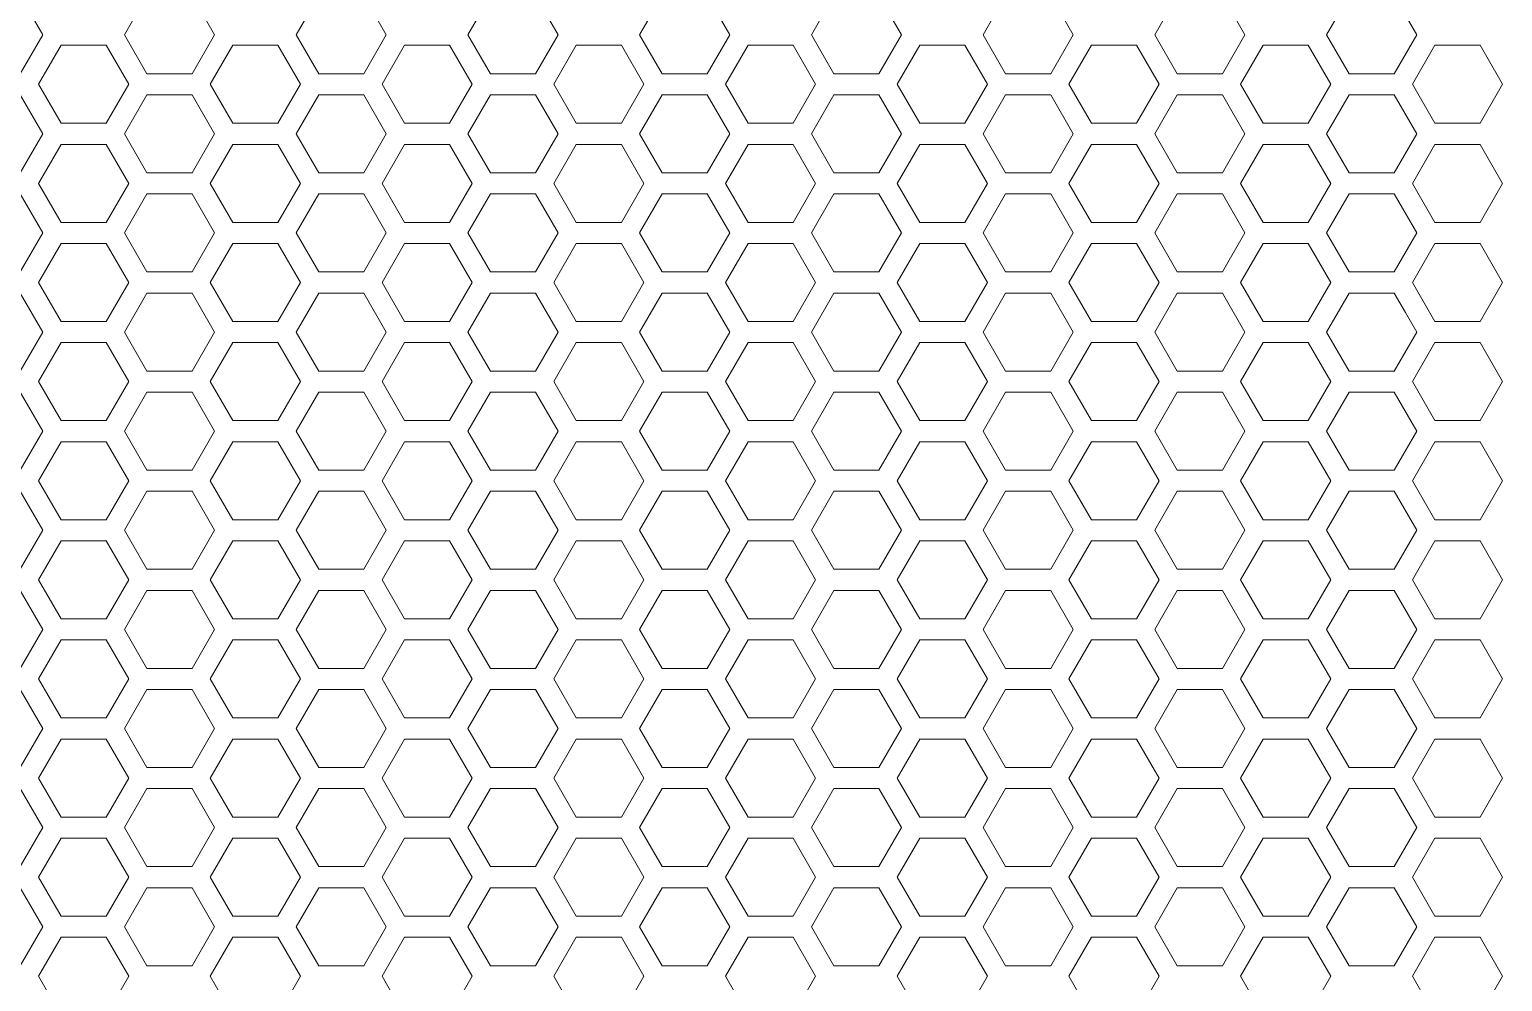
# Model space of a CAD drawing. Header units: millimetres. Extents: x 0 to 140, y -17 to 195.
# Drawn here: x 69.1 to 77.99, y 88.76 to 94.51 of the extents above; entities that cross this region are included whole.
import ezdxf

# ---------------------------------------------------------------- set-up
doc = ezdxf.new("R2010")
doc.units = ezdxf.units.MM
doc.layers.add('4203-42785_1_0', color=7, linetype='Continuous')

# ---------------------------------------------------------------- blocks, each defined once
blk = doc.blocks.new('a')
at = {"layer": '4203-42785_1_0', "color": 0, "linetype": 'ByBlock', "lineweight": 9}
for p, q in [((1509.6862, 418.1318), (1509.5794, 418.3167)), ((1510.1793, 418.3167), (1510.0725, 418.1318)), ((1510.4994, 418.1318), (1510.3927, 418.3167)), ((1510.9926, 418.3167), (1510.8858, 418.1318)), ((1511.3127, 418.1318), (1511.206, 418.3167)), ((1511.8058, 418.3167), (1511.6991, 418.1318)), ((1512.1259, 418.1318), (1512.0192, 418.3167)), ((1512.6191, 418.3167), (1512.5124, 418.1318)), ((1512.9393, 418.1318), (1512.8325, 418.3167)), ((1513.4323, 418.3167), (1513.3256, 418.1318)), ((1513.7524, 418.1318), (1513.6457, 418.3167)), ((1514.2456, 418.3167), (1514.1389, 418.1318)), ((1514.5657, 418.1318), (1514.459, 418.3167)), ((1515.0588, 418.3167), (1514.9521, 418.1318)), ((1515.379, 418.1318), (1515.2723, 418.3167)), ((1515.8721, 418.3167), (1515.7654, 418.1318)), ((1516.1923, 418.1318), (1516.0855, 418.3167)), ((1509.5794, 417.947), (1509.6862, 418.1318)), ((1510.0725, 418.1318), (1510.1793, 417.947)), ((1510.3927, 417.947), (1510.4994, 418.1318)), ((1510.8858, 418.1318), (1510.9926, 417.947)), ((1511.206, 417.947), (1511.3127, 418.1318)), ((1511.6991, 418.1318), (1511.8058, 417.947)), ((1512.0192, 417.947), (1512.1259, 418.1318)), ((1512.5124, 418.1318), (1512.6191, 417.947)), ((1512.8325, 417.947), (1512.9393, 418.1318)), ((1513.3256, 418.1318), (1513.4323, 417.947)), ((1513.6457, 417.947), (1513.7524, 418.1318)), ((1514.1389, 418.1318), (1514.2456, 417.947)), ((1514.459, 417.947), (1514.5657, 418.1318)), ((1514.9521, 418.1318), (1515.0588, 417.947)), ((1515.2723, 417.947), (1515.379, 418.1318)), ((1515.7654, 418.1318), (1515.8721, 417.947)), ((1516.0855, 417.947), (1516.1923, 418.1318)), ((1509.7726, 418.0819), (1509.6659, 417.8971)), ((1509.9861, 418.0819), (1509.7726, 418.0819)), ((1510.0928, 417.8971), (1509.9861, 418.0819)), ((1510.5859, 418.0819), (1510.4792, 417.8971)), ((1510.7994, 418.0819), (1510.5859, 418.0819)), ((1510.9061, 417.8971), (1510.7994, 418.0819)), ((1511.3992, 418.0819), (1511.2925, 417.8971)), ((1511.6126, 418.0819), (1511.3992, 418.0819)), ((1511.7193, 417.8971), (1511.6126, 418.0819)), ((1512.2124, 418.0819), (1512.1057, 417.8971)), ((1512.4259, 418.0819), (1512.2124, 418.0819)), ((1512.5326, 417.8971), (1512.4259, 418.0819)), ((1513.0257, 418.0819), (1512.919, 417.8971)), ((1513.2391, 418.0819), (1513.0257, 418.0819)), ((1513.3458, 417.8971), (1513.2391, 418.0819)), ((1513.8389, 418.0819), (1513.7322, 417.8971)), ((1514.0523, 418.0819), (1513.8389, 418.0819)), ((1514.1591, 417.8971), (1514.0523, 418.0819)), ((1514.6522, 418.0819), (1514.5455, 417.8971)), ((1514.8656, 418.0819), (1514.6522, 418.0819)), ((1514.9724, 417.8971), (1514.8656, 418.0819)), ((1515.4655, 418.0819), (1515.3587, 417.8971)), ((1515.6789, 418.0819), (1515.4655, 418.0819)), ((1515.7856, 417.8971), (1515.6789, 418.0819)), ((1516.2788, 418.0819), (1516.1721, 417.8971)), ((1516.4922, 418.0819), (1516.2788, 418.0819)), ((1516.5989, 417.8971), (1516.4922, 418.0819)), ((1510.1793, 417.947), (1510.3927, 417.947)), ((1510.9926, 417.947), (1511.206, 417.947)), ((1511.8058, 417.947), (1512.0192, 417.947)), ((1512.6191, 417.947), (1512.8325, 417.947)), ((1513.4323, 417.947), (1513.6457, 417.947)), ((1514.2456, 417.947), (1514.459, 417.947)), ((1515.0588, 417.947), (1515.2723, 417.947)), ((1515.8721, 417.947), (1516.0855, 417.947)), ((1509.6659, 417.8971), (1509.7726, 417.7122)), ((1509.9861, 417.7122), (1510.0928, 417.8971)), ((1510.4792, 417.8971), (1510.5859, 417.7122)), ((1510.7994, 417.7122), (1510.9061, 417.8971)), ((1511.2925, 417.8971), (1511.3992, 417.7122)), ((1511.6126, 417.7122), (1511.7193, 417.8971)), ((1512.1057, 417.8971), (1512.2124, 417.7122)), ((1512.4259, 417.7122), (1512.5326, 417.8971)), ((1512.919, 417.8971), (1513.0257, 417.7122)), ((1513.2391, 417.7122), (1513.3458, 417.8971)), ((1513.7322, 417.8971), (1513.8389, 417.7122)), ((1514.0523, 417.7122), (1514.1591, 417.8971)), ((1514.5455, 417.8971), (1514.6522, 417.7122)), ((1514.8656, 417.7122), (1514.9724, 417.8971)), ((1515.3587, 417.8971), (1515.4655, 417.7122)), ((1515.6789, 417.7122), (1515.7856, 417.8971)), ((1516.1721, 417.8971), (1516.2788, 417.7122)), ((1516.4922, 417.7122), (1516.5989, 417.8971)), ((1509.6862, 417.6623), (1509.5794, 417.8472)), ((1510.1793, 417.8472), (1510.0725, 417.6623)), ((1510.3927, 417.8472), (1510.1793, 417.8472)), ((1510.4994, 417.6623), (1510.3927, 417.8472)), ((1510.9926, 417.8472), (1510.8858, 417.6623)), ((1511.206, 417.8472), (1510.9926, 417.8472)), ((1511.3127, 417.6623), (1511.206, 417.8472)), ((1511.8058, 417.8472), (1511.6991, 417.6623)), ((1512.0192, 417.8472), (1511.8058, 417.8472)), ((1512.1259, 417.6623), (1512.0192, 417.8472)), ((1512.6191, 417.8472), (1512.5124, 417.6623)), ((1512.8325, 417.8472), (1512.6191, 417.8472)), ((1512.9393, 417.6623), (1512.8325, 417.8472)), ((1513.4323, 417.8472), (1513.3256, 417.6623)), ((1513.6457, 417.8472), (1513.4323, 417.8472)), ((1513.7524, 417.6623), (1513.6457, 417.8472)), ((1514.2456, 417.8472), (1514.1389, 417.6623)), ((1514.459, 417.8472), (1514.2456, 417.8472)), ((1514.5657, 417.6623), (1514.459, 417.8472)), ((1515.0588, 417.8472), (1514.9521, 417.6623)), ((1515.2723, 417.8472), (1515.0588, 417.8472)), ((1515.379, 417.6623), (1515.2723, 417.8472)), ((1515.8721, 417.8472), (1515.7654, 417.6623)), ((1516.0855, 417.8472), (1515.8721, 417.8472)), ((1516.1923, 417.6623), (1516.0855, 417.8472)), ((1509.7726, 417.7122), (1509.9861, 417.7122)), ((1510.5859, 417.7122), (1510.7994, 417.7122)), ((1511.3992, 417.7122), (1511.6126, 417.7122)), ((1512.2124, 417.7122), (1512.4259, 417.7122)), ((1513.0257, 417.7122), (1513.2391, 417.7122)), ((1513.8389, 417.7122), (1514.0523, 417.7122)), ((1514.6522, 417.7122), (1514.8656, 417.7122)), ((1515.4655, 417.7122), (1515.6789, 417.7122)), ((1516.2788, 417.7122), (1516.4922, 417.7122)), ((1509.5794, 417.4774), (1509.6862, 417.6623)), ((1509.7726, 417.6124), (1509.6659, 417.4275)), ((1509.9861, 417.6124), (1509.7726, 417.6124)), ((1510.0928, 417.4275), (1509.9861, 417.6124)), ((1510.0725, 417.6623), (1510.1793, 417.4774)), ((1510.3927, 417.4774), (1510.4994, 417.6623)), ((1510.5859, 417.6124), (1510.4792, 417.4275)), ((1510.7994, 417.6124), (1510.5859, 417.6124)), ((1510.9061, 417.4275), (1510.7994, 417.6124)), ((1510.8858, 417.6623), (1510.9926, 417.4774)), ((1511.206, 417.4774), (1511.3127, 417.6623)), ((1511.3992, 417.6124), (1511.2925, 417.4275)), ((1511.6126, 417.6124), (1511.3992, 417.6124)), ((1511.7193, 417.4275), (1511.6126, 417.6124)), ((1511.6991, 417.6623), (1511.8058, 417.4774)), ((1512.0192, 417.4774), (1512.1259, 417.6623)), ((1512.2124, 417.6124), (1512.1057, 417.4275)), ((1512.4259, 417.6124), (1512.2124, 417.6124)), ((1512.5326, 417.4275), (1512.4259, 417.6124)), ((1512.5124, 417.6623), (1512.6191, 417.4774)), ((1512.8325, 417.4774), (1512.9393, 417.6623)), ((1513.0257, 417.6124), (1512.919, 417.4275)), ((1513.2391, 417.6124), (1513.0257, 417.6124)), ((1513.3458, 417.4275), (1513.2391, 417.6124)), ((1513.3256, 417.6623), (1513.4323, 417.4774)), ((1513.6457, 417.4774), (1513.7524, 417.6623)), ((1513.8389, 417.6124), (1513.7322, 417.4275)), ((1514.0523, 417.6124), (1513.8389, 417.6124)), ((1514.1591, 417.4275), (1514.0523, 417.6124)), ((1514.1389, 417.6623), (1514.2456, 417.4774)), ((1514.459, 417.4774), (1514.5657, 417.6623)), ((1514.6522, 417.6124), (1514.5455, 417.4275)), ((1514.8656, 417.6124), (1514.6522, 417.6124)), ((1514.9724, 417.4275), (1514.8656, 417.6124)), ((1514.9521, 417.6623), (1515.0588, 417.4774)), ((1515.2723, 417.4774), (1515.379, 417.6623)), ((1515.4655, 417.6124), (1515.3587, 417.4275)), ((1515.6789, 417.6124), (1515.4655, 417.6124)), ((1515.7856, 417.4275), (1515.6789, 417.6124)), ((1515.7654, 417.6623), (1515.8721, 417.4774)), ((1516.0855, 417.4774), (1516.1923, 417.6623)), ((1516.2788, 417.6124), (1516.1721, 417.4275)), ((1516.4922, 417.6124), (1516.2788, 417.6124)), ((1516.5989, 417.4275), (1516.4922, 417.6124)), ((1510.1793, 417.4774), (1510.3927, 417.4774)), ((1510.9926, 417.4774), (1511.206, 417.4774)), ((1511.8058, 417.4774), (1512.0192, 417.4774)), ((1512.6191, 417.4774), (1512.8325, 417.4774)), ((1513.4323, 417.4774), (1513.6457, 417.4774)), ((1514.2456, 417.4774), (1514.459, 417.4774)), ((1515.0588, 417.4774), (1515.2723, 417.4774)), ((1515.8721, 417.4774), (1516.0855, 417.4774)), ((1509.6659, 417.4275), (1509.7726, 417.2427)), ((1509.9861, 417.2427), (1510.0928, 417.4275)), ((1510.4792, 417.4275), (1510.5859, 417.2427)), ((1510.7994, 417.2427), (1510.9061, 417.4275)), ((1511.2925, 417.4275), (1511.3992, 417.2427)), ((1511.6126, 417.2427), (1511.7193, 417.4275)), ((1512.1057, 417.4275), (1512.2124, 417.2427)), ((1512.4259, 417.2427), (1512.5326, 417.4275)), ((1512.919, 417.4275), (1513.0257, 417.2427)), ((1513.2391, 417.2427), (1513.3458, 417.4275)), ((1513.7322, 417.4275), (1513.8389, 417.2427)), ((1514.0523, 417.2427), (1514.1591, 417.4275)), ((1514.5455, 417.4275), (1514.6522, 417.2427)), ((1514.8656, 417.2427), (1514.9724, 417.4275)), ((1515.3587, 417.4275), (1515.4655, 417.2427)), ((1515.6789, 417.2427), (1515.7856, 417.4275)), ((1516.1721, 417.4275), (1516.2788, 417.2427)), ((1516.4922, 417.2427), (1516.5989, 417.4275)), ((1509.6862, 417.1928), (1509.5794, 417.3776)), ((1510.1793, 417.3776), (1510.0725, 417.1928)), ((1510.3927, 417.3776), (1510.1793, 417.3776)), ((1510.4994, 417.1928), (1510.3927, 417.3776)), ((1510.9926, 417.3776), (1510.8858, 417.1928)), ((1511.206, 417.3776), (1510.9926, 417.3776)), ((1511.3127, 417.1928), (1511.206, 417.3776)), ((1511.8058, 417.3776), (1511.6991, 417.1928)), ((1512.0192, 417.3776), (1511.8058, 417.3776)), ((1512.1259, 417.1928), (1512.0192, 417.3776)), ((1512.6191, 417.3776), (1512.5124, 417.1928)), ((1512.8325, 417.3776), (1512.6191, 417.3776)), ((1512.9393, 417.1928), (1512.8325, 417.3776)), ((1513.4323, 417.3776), (1513.3256, 417.1928)), ((1513.6457, 417.3776), (1513.4323, 417.3776)), ((1513.7524, 417.1928), (1513.6457, 417.3776)), ((1514.2456, 417.3776), (1514.1389, 417.1928)), ((1514.459, 417.3776), (1514.2456, 417.3776)), ((1514.5657, 417.1928), (1514.459, 417.3776)), ((1515.0588, 417.3776), (1514.9521, 417.1928)), ((1515.2723, 417.3776), (1515.0588, 417.3776)), ((1515.379, 417.1928), (1515.2723, 417.3776)), ((1515.8721, 417.3776), (1515.7654, 417.1928)), ((1516.0855, 417.3776), (1515.8721, 417.3776)), ((1516.1923, 417.1928), (1516.0855, 417.3776)), ((1509.5794, 417.0079), (1509.6862, 417.1928)), ((1509.7726, 417.2427), (1509.9861, 417.2427)), ((1510.0725, 417.1928), (1510.1793, 417.0079)), ((1510.3927, 417.0079), (1510.4994, 417.1928)), ((1510.5859, 417.2427), (1510.7994, 417.2427)), ((1510.8858, 417.1928), (1510.9926, 417.0079)), ((1511.206, 417.0079), (1511.3127, 417.1928)), ((1511.3992, 417.2427), (1511.6126, 417.2427)), ((1511.6991, 417.1928), (1511.8058, 417.0079)), ((1512.0192, 417.0079), (1512.1259, 417.1928)), ((1512.2124, 417.2427), (1512.4259, 417.2427)), ((1512.5124, 417.1928), (1512.6191, 417.0079)), ((1512.8325, 417.0079), (1512.9393, 417.1928)), ((1513.0257, 417.2427), (1513.2391, 417.2427)), ((1513.3256, 417.1928), (1513.4323, 417.0079)), ((1513.6457, 417.0079), (1513.7524, 417.1928)), ((1513.8389, 417.2427), (1514.0523, 417.2427)), ((1514.1389, 417.1928), (1514.2456, 417.0079)), ((1514.459, 417.0079), (1514.5657, 417.1928)), ((1514.6522, 417.2427), (1514.8656, 417.2427)), ((1514.9521, 417.1928), (1515.0588, 417.0079)), ((1515.2723, 417.0079), (1515.379, 417.1928)), ((1515.4655, 417.2427), (1515.6789, 417.2427)), ((1515.7654, 417.1928), (1515.8721, 417.0079)), ((1516.0855, 417.0079), (1516.1923, 417.1928)), ((1516.2788, 417.2427), (1516.4922, 417.2427)), ((1509.7726, 417.1428), (1509.6659, 416.958)), ((1509.9861, 417.1428), (1509.7726, 417.1428)), ((1510.0928, 416.958), (1509.9861, 417.1428)), ((1510.5859, 417.1428), (1510.4792, 416.958)), ((1510.7994, 417.1428), (1510.5859, 417.1428)), ((1510.9061, 416.958), (1510.7994, 417.1428)), ((1511.3992, 417.1428), (1511.2925, 416.958)), ((1511.6126, 417.1428), (1511.3992, 417.1428)), ((1511.7193, 416.958), (1511.6126, 417.1428)), ((1512.2124, 417.1428), (1512.1057, 416.958)), ((1512.4259, 417.1428), (1512.2124, 417.1428)), ((1512.5326, 416.958), (1512.4259, 417.1428)), ((1513.0257, 417.1428), (1512.919, 416.958)), ((1513.2391, 417.1428), (1513.0257, 417.1428)), ((1513.3458, 416.958), (1513.2391, 417.1428)), ((1513.8389, 417.1428), (1513.7322, 416.958)), ((1514.0523, 417.1428), (1513.8389, 417.1428)), ((1514.1591, 416.958), (1514.0523, 417.1428)), ((1514.6522, 417.1428), (1514.5455, 416.958)), ((1514.8656, 417.1428), (1514.6522, 417.1428)), ((1514.9724, 416.958), (1514.8656, 417.1428)), ((1515.4655, 417.1428), (1515.3587, 416.958)), ((1515.6789, 417.1428), (1515.4655, 417.1428)), ((1515.7856, 416.958), (1515.6789, 417.1428)), ((1516.2788, 417.1428), (1516.1721, 416.958)), ((1516.4922, 417.1428), (1516.2788, 417.1428)), ((1516.5989, 416.958), (1516.4922, 417.1428)), ((1510.1793, 417.0079), (1510.3927, 417.0079)), ((1510.9926, 417.0079), (1511.206, 417.0079)), ((1511.8058, 417.0079), (1512.0192, 417.0079)), ((1512.6191, 417.0079), (1512.8325, 417.0079)), ((1513.4323, 417.0079), (1513.6457, 417.0079)), ((1514.2456, 417.0079), (1514.459, 417.0079)), ((1515.0588, 417.0079), (1515.2723, 417.0079)), ((1515.8721, 417.0079), (1516.0855, 417.0079)), ((1509.6862, 416.7232), (1509.5794, 416.9081)), ((1509.6659, 416.958), (1509.7726, 416.7731)), ((1509.9861, 416.7731), (1510.0928, 416.958)), ((1510.1793, 416.9081), (1510.0725, 416.7232)), ((1510.3927, 416.9081), (1510.1793, 416.9081)), ((1510.4994, 416.7232), (1510.3927, 416.9081)), ((1510.4792, 416.958), (1510.5859, 416.7731)), ((1510.7994, 416.7731), (1510.9061, 416.958)), ((1510.9926, 416.9081), (1510.8858, 416.7232)), ((1511.206, 416.9081), (1510.9926, 416.9081)), ((1511.3127, 416.7232), (1511.206, 416.9081)), ((1511.2925, 416.958), (1511.3992, 416.7731)), ((1511.6126, 416.7731), (1511.7193, 416.958)), ((1511.8058, 416.9081), (1511.6991, 416.7232)), ((1512.0192, 416.9081), (1511.8058, 416.9081)), ((1512.1259, 416.7232), (1512.0192, 416.9081)), ((1512.1057, 416.958), (1512.2124, 416.7731)), ((1512.4259, 416.7731), (1512.5326, 416.958)), ((1512.6191, 416.9081), (1512.5124, 416.7232)), ((1512.8325, 416.9081), (1512.6191, 416.9081)), ((1512.9393, 416.7232), (1512.8325, 416.9081)), ((1512.919, 416.958), (1513.0257, 416.7731)), ((1513.2391, 416.7731), (1513.3458, 416.958)), ((1513.4323, 416.9081), (1513.3256, 416.7232)), ((1513.6457, 416.9081), (1513.4323, 416.9081)), ((1513.7524, 416.7232), (1513.6457, 416.9081)), ((1513.7322, 416.958), (1513.8389, 416.7731)), ((1514.0523, 416.7731), (1514.1591, 416.958)), ((1514.2456, 416.9081), (1514.1389, 416.7232)), ((1514.459, 416.9081), (1514.2456, 416.9081)), ((1514.5657, 416.7232), (1514.459, 416.9081)), ((1514.5455, 416.958), (1514.6522, 416.7731)), ((1514.8656, 416.7731), (1514.9724, 416.958)), ((1515.0588, 416.9081), (1514.9521, 416.7232)), ((1515.2723, 416.9081), (1515.0588, 416.9081)), ((1515.379, 416.7232), (1515.2723, 416.9081)), ((1515.3587, 416.958), (1515.4655, 416.7731)), ((1515.6789, 416.7731), (1515.7856, 416.958)), ((1515.8721, 416.9081), (1515.7654, 416.7232)), ((1516.0855, 416.9081), (1515.8721, 416.9081)), ((1516.1389, 416.8156), (1516.0855, 416.9081)), ((1516.1721, 416.958), (1516.2788, 416.7731)), ((1516.4922, 416.7731), (1516.5989, 416.958)), ((1509.7726, 416.7731), (1509.9861, 416.7731)), ((1510.5859, 416.7731), (1510.7994, 416.7731)), ((1511.3992, 416.7731), (1511.6126, 416.7731)), ((1512.2124, 416.7731), (1512.4259, 416.7731)), ((1513.0257, 416.7731), (1513.2391, 416.7731)), ((1513.8389, 416.7731), (1514.0523, 416.7731)), ((1514.6522, 416.7731), (1514.8656, 416.7731)), ((1515.4655, 416.7731), (1515.6789, 416.7731)), ((1516.1923, 416.7232), (1516.1389, 416.8156)), ((1516.2788, 416.7731), (1516.4922, 416.7731)), ((1509.5794, 416.5383), (1509.6862, 416.7232)), ((1510.0725, 416.7232), (1510.1793, 416.5383)), ((1510.3927, 416.5383), (1510.4994, 416.7232)), ((1510.8858, 416.7232), (1510.9926, 416.5383)), ((1511.206, 416.5383), (1511.3127, 416.7232)), ((1511.6991, 416.7232), (1511.8058, 416.5383)), ((1512.0192, 416.5383), (1512.1259, 416.7232)), ((1512.5124, 416.7232), (1512.6191, 416.5383)), ((1512.8325, 416.5383), (1512.9393, 416.7232)), ((1513.3256, 416.7232), (1513.4323, 416.5383)), ((1513.6457, 416.5383), (1513.7524, 416.7232)), ((1514.1389, 416.7232), (1514.2456, 416.5383)), ((1514.459, 416.5383), (1514.5657, 416.7232)), ((1514.9521, 416.7232), (1515.0588, 416.5383)), ((1515.2723, 416.5383), (1515.379, 416.7232)), ((1515.7654, 416.7232), (1515.8721, 416.5383)), ((1516.0855, 416.5383), (1516.1923, 416.7232)), ((1509.7726, 416.6733), (1509.6659, 416.4884)), ((1509.9861, 416.6733), (1509.7726, 416.6733)), ((1510.0928, 416.4884), (1509.9861, 416.6733)), ((1510.5859, 416.6733), (1510.4792, 416.4884)), ((1510.7994, 416.6733), (1510.5859, 416.6733)), ((1510.9061, 416.4884), (1510.7994, 416.6733)), ((1511.3992, 416.6733), (1511.2925, 416.4884)), ((1511.6126, 416.6733), (1511.3992, 416.6733)), ((1511.7193, 416.4884), (1511.6126, 416.6733)), ((1512.2124, 416.6733), (1512.1057, 416.4884)), ((1512.4259, 416.6733), (1512.2124, 416.6733)), ((1512.5326, 416.4884), (1512.4259, 416.6733)), ((1513.0257, 416.6733), (1512.919, 416.4884)), ((1513.2391, 416.6733), (1513.0257, 416.6733)), ((1513.3458, 416.4884), (1513.2391, 416.6733)), ((1513.8389, 416.6733), (1513.7322, 416.4884)), ((1514.0523, 416.6733), (1513.8389, 416.6733)), ((1514.1591, 416.4884), (1514.0523, 416.6733)), ((1514.6522, 416.6733), (1514.5455, 416.4884)), ((1514.8656, 416.6733), (1514.6522, 416.6733)), ((1514.9724, 416.4884), (1514.8656, 416.6733)), ((1515.4655, 416.6733), (1515.3587, 416.4884)), ((1515.6789, 416.6733), (1515.4655, 416.6733)), ((1515.7856, 416.4884), (1515.6789, 416.6733)), ((1516.2788, 416.6733), (1516.1721, 416.4884)), ((1516.4922, 416.6733), (1516.2788, 416.6733)), ((1516.5989, 416.4884), (1516.4922, 416.6733)), ((1509.6659, 416.4884), (1509.7726, 416.3036)), ((1509.9861, 416.3036), (1510.0928, 416.4884)), ((1510.1793, 416.5383), (1510.3927, 416.5383)), ((1510.4792, 416.4884), (1510.5859, 416.3036)), ((1510.7994, 416.3036), (1510.9061, 416.4884)), ((1510.9926, 416.5383), (1511.206, 416.5383)), ((1511.2925, 416.4884), (1511.3992, 416.3036)), ((1511.6126, 416.3036), (1511.7193, 416.4884)), ((1511.8058, 416.5383), (1512.0192, 416.5383)), ((1512.1057, 416.4884), (1512.2124, 416.3036)), ((1512.4259, 416.3036), (1512.5326, 416.4884)), ((1512.6191, 416.5383), (1512.8325, 416.5383)), ((1512.919, 416.4884), (1513.0257, 416.3036)), ((1513.2391, 416.3036), (1513.3458, 416.4884)), ((1513.4323, 416.5383), (1513.6457, 416.5383)), ((1513.7322, 416.4884), (1513.8389, 416.3036)), ((1514.0523, 416.3036), (1514.1591, 416.4884)), ((1514.2456, 416.5383), (1514.459, 416.5383)), ((1514.5455, 416.4884), (1514.6522, 416.3036)), ((1514.8656, 416.3036), (1514.9724, 416.4884)), ((1515.0588, 416.5383), (1515.2723, 416.5383)), ((1515.3587, 416.4884), (1515.4655, 416.3036)), ((1515.6789, 416.3036), (1515.7856, 416.4884)), ((1515.8721, 416.5383), (1516.0855, 416.5383)), ((1516.1721, 416.4884), (1516.2788, 416.3036)), ((1516.4922, 416.3036), (1516.5989, 416.4884)), ((1509.6862, 416.2537), (1509.5794, 416.4385)), ((1510.1793, 416.4385), (1510.0725, 416.2537)), ((1510.3927, 416.4385), (1510.1793, 416.4385)), ((1510.4994, 416.2537), (1510.3927, 416.4385)), ((1510.9926, 416.4385), (1510.8858, 416.2537)), ((1511.206, 416.4385), (1510.9926, 416.4385)), ((1511.3127, 416.2537), (1511.206, 416.4385)), ((1511.8058, 416.4385), (1511.6991, 416.2537)), ((1512.0192, 416.4385), (1511.8058, 416.4385)), ((1512.1259, 416.2537), (1512.0192, 416.4385)), ((1512.6191, 416.4385), (1512.5124, 416.2537)), ((1512.8325, 416.4385), (1512.6191, 416.4385)), ((1512.9393, 416.2537), (1512.8325, 416.4385)), ((1513.4323, 416.4385), (1513.3256, 416.2537)), ((1513.6457, 416.4385), (1513.4323, 416.4385)), ((1513.7524, 416.2537), (1513.6457, 416.4385)), ((1514.2456, 416.4385), (1514.1389, 416.2537)), ((1514.459, 416.4385), (1514.2456, 416.4385)), ((1514.5657, 416.2537), (1514.459, 416.4385)), ((1515.0588, 416.4385), (1514.9521, 416.2537)), ((1515.2723, 416.4385), (1515.0588, 416.4385)), ((1515.379, 416.2537), (1515.2723, 416.4385)), ((1515.8721, 416.4385), (1515.7654, 416.2537)), ((1516.0855, 416.4385), (1515.8721, 416.4385)), ((1516.1923, 416.2537), (1516.0855, 416.4385)), ((1509.7726, 416.3036), (1509.9861, 416.3036)), ((1510.5859, 416.3036), (1510.7994, 416.3036)), ((1511.3992, 416.3036), (1511.6126, 416.3036)), ((1512.2124, 416.3036), (1512.4259, 416.3036)), ((1513.0257, 416.3036), (1513.2391, 416.3036)), ((1513.8389, 416.3036), (1514.0523, 416.3036)), ((1514.6522, 416.3036), (1514.8656, 416.3036)), ((1515.4655, 416.3036), (1515.6789, 416.3036)), ((1516.2788, 416.3036), (1516.4922, 416.3036)), ((1509.5794, 416.0688), (1509.6862, 416.2537)), ((1509.7726, 416.2038), (1509.6659, 416.0189)), ((1509.9861, 416.2038), (1509.7726, 416.2038)), ((1510.0928, 416.0189), (1509.9861, 416.2038)), ((1510.0725, 416.2537), (1510.1793, 416.0688)), ((1510.3927, 416.0688), (1510.4994, 416.2537)), ((1510.5859, 416.2038), (1510.4792, 416.0189)), ((1510.7994, 416.2038), (1510.5859, 416.2038)), ((1510.9061, 416.0189), (1510.7994, 416.2038)), ((1510.8858, 416.2537), (1510.9926, 416.0688)), ((1511.206, 416.0688), (1511.3127, 416.2537)), ((1511.3992, 416.2038), (1511.2925, 416.0189)), ((1511.6126, 416.2038), (1511.3992, 416.2038)), ((1511.7193, 416.0189), (1511.6126, 416.2038)), ((1511.6991, 416.2537), (1511.8058, 416.0688)), ((1512.0192, 416.0688), (1512.1259, 416.2537)), ((1512.2124, 416.2038), (1512.1057, 416.0189)), ((1512.4259, 416.2038), (1512.2124, 416.2038)), ((1512.5326, 416.0189), (1512.4259, 416.2038)), ((1512.5124, 416.2537), (1512.6191, 416.0688)), ((1512.8325, 416.0688), (1512.9393, 416.2537)), ((1513.0257, 416.2038), (1512.919, 416.0189)), ((1513.2391, 416.2038), (1513.0257, 416.2038)), ((1513.3458, 416.0189), (1513.2391, 416.2038)), ((1513.3256, 416.2537), (1513.4323, 416.0688)), ((1513.6457, 416.0688), (1513.7524, 416.2537)), ((1513.8389, 416.2038), (1513.7322, 416.0189)), ((1514.0523, 416.2038), (1513.8389, 416.2038)), ((1514.1591, 416.0189), (1514.0523, 416.2038)), ((1514.1389, 416.2537), (1514.2456, 416.0688)), ((1514.459, 416.0688), (1514.5657, 416.2537)), ((1514.6522, 416.2038), (1514.5455, 416.0189)), ((1514.8656, 416.2038), (1514.6522, 416.2038)), ((1514.9724, 416.0189), (1514.8656, 416.2038)), ((1514.9521, 416.2537), (1515.0588, 416.0688)), ((1515.2723, 416.0688), (1515.379, 416.2537)), ((1515.4655, 416.2038), (1515.3587, 416.0189)), ((1515.6789, 416.2038), (1515.4655, 416.2038)), ((1515.7856, 416.0189), (1515.6789, 416.2038)), ((1515.7654, 416.2537), (1515.8721, 416.0688)), ((1516.0855, 416.0688), (1516.1923, 416.2537)), ((1516.2788, 416.2038), (1516.1721, 416.0189)), ((1516.4922, 416.2038), (1516.2788, 416.2038)), ((1516.5989, 416.0189), (1516.4922, 416.2038)), ((1510.1793, 416.0688), (1510.3927, 416.0688)), ((1510.9926, 416.0688), (1511.206, 416.0688)), ((1511.8058, 416.0688), (1512.0192, 416.0688)), ((1512.6191, 416.0688), (1512.8325, 416.0688)), ((1513.4323, 416.0688), (1513.6457, 416.0688)), ((1514.2456, 416.0688), (1514.459, 416.0688)), ((1515.0588, 416.0688), (1515.2723, 416.0688)), ((1515.8721, 416.0688), (1516.0855, 416.0688)), ((1509.6659, 416.0189), (1509.7726, 415.834)), ((1509.9861, 415.834), (1510.0928, 416.0189)), ((1510.4792, 416.0189), (1510.5859, 415.834)), ((1510.7994, 415.834), (1510.9061, 416.0189)), ((1511.2925, 416.0189), (1511.3992, 415.834)), ((1511.6126, 415.834), (1511.7193, 416.0189)), ((1512.1057, 416.0189), (1512.2124, 415.834)), ((1512.4259, 415.834), (1512.5326, 416.0189)), ((1512.919, 416.0189), (1513.0257, 415.834)), ((1513.2391, 415.834), (1513.3458, 416.0189)), ((1513.7322, 416.0189), (1513.8389, 415.834)), ((1514.0523, 415.834), (1514.1591, 416.0189)), ((1514.5455, 416.0189), (1514.6522, 415.834)), ((1514.8656, 415.834), (1514.9724, 416.0189)), ((1515.3587, 416.0189), (1515.4655, 415.834)), ((1515.6789, 415.834), (1515.7856, 416.0189)), ((1516.1721, 416.0189), (1516.2788, 415.834)), ((1516.4922, 415.834), (1516.5989, 416.0189)), ((1509.6862, 415.7841), (1509.5794, 415.969)), ((1510.1793, 415.969), (1510.0725, 415.7841)), ((1510.3927, 415.969), (1510.1793, 415.969)), ((1510.4994, 415.7841), (1510.3927, 415.969)), ((1510.9926, 415.969), (1510.8858, 415.7841)), ((1511.206, 415.969), (1510.9926, 415.969)), ((1511.3127, 415.7841), (1511.206, 415.969)), ((1511.8058, 415.969), (1511.6991, 415.7841)), ((1512.0192, 415.969), (1511.8058, 415.969)), ((1512.1259, 415.7841), (1512.0192, 415.969)), ((1512.6191, 415.969), (1512.5124, 415.7841)), ((1512.8325, 415.969), (1512.6191, 415.969)), ((1512.9393, 415.7841), (1512.8325, 415.969)), ((1513.4323, 415.969), (1513.3256, 415.7841)), ((1513.6457, 415.969), (1513.4323, 415.969)), ((1513.7524, 415.7841), (1513.6457, 415.969)), ((1514.2456, 415.969), (1514.1389, 415.7841)), ((1514.459, 415.969), (1514.2456, 415.969)), ((1514.5657, 415.7841), (1514.459, 415.969)), ((1515.0588, 415.969), (1514.9521, 415.7841)), ((1515.2723, 415.969), (1515.0588, 415.969)), ((1515.379, 415.7841), (1515.2723, 415.969)), ((1515.8721, 415.969), (1515.7654, 415.7841)), ((1516.0855, 415.969), (1515.8721, 415.969)), ((1516.1923, 415.7841), (1516.0855, 415.969)), ((1509.5794, 415.5993), (1509.6862, 415.7841)), ((1509.7726, 415.834), (1509.9861, 415.834)), ((1510.0725, 415.7841), (1510.1793, 415.5993)), ((1510.3927, 415.5993), (1510.4994, 415.7841)), ((1510.5859, 415.834), (1510.7994, 415.834)), ((1510.8858, 415.7841), (1510.9926, 415.5993)), ((1511.206, 415.5993), (1511.3127, 415.7841)), ((1511.3992, 415.834), (1511.6126, 415.834)), ((1511.6991, 415.7841), (1511.8058, 415.5993)), ((1512.0192, 415.5993), (1512.1259, 415.7841)), ((1512.2124, 415.834), (1512.4259, 415.834)), ((1512.5124, 415.7841), (1512.6191, 415.5993)), ((1512.8325, 415.5993), (1512.9393, 415.7841)), ((1513.0257, 415.834), (1513.2391, 415.834)), ((1513.3256, 415.7841), (1513.4323, 415.5993)), ((1513.6457, 415.5993), (1513.7524, 415.7841)), ((1513.8389, 415.834), (1514.0523, 415.834)), ((1514.1389, 415.7841), (1514.2456, 415.5993)), ((1514.459, 415.5993), (1514.5657, 415.7841)), ((1514.6522, 415.834), (1514.8656, 415.834)), ((1514.9521, 415.7841), (1515.0588, 415.5993)), ((1515.2723, 415.5993), (1515.379, 415.7841)), ((1515.4655, 415.834), (1515.6789, 415.834)), ((1515.7654, 415.7841), (1515.8721, 415.5993)), ((1516.0855, 415.5993), (1516.1923, 415.7841)), ((1516.2788, 415.834), (1516.4922, 415.834)), ((1509.7726, 415.7342), (1509.6659, 415.5494)), ((1509.9861, 415.7342), (1509.7726, 415.7342)), ((1510.0928, 415.5494), (1509.9861, 415.7342)), ((1510.5859, 415.7342), (1510.4792, 415.5494)), ((1510.7994, 415.7342), (1510.5859, 415.7342)), ((1510.9061, 415.5494), (1510.7994, 415.7342)), ((1511.3992, 415.7342), (1511.2925, 415.5494)), ((1511.6126, 415.7342), (1511.3992, 415.7342)), ((1511.7193, 415.5494), (1511.6126, 415.7342)), ((1512.2124, 415.7342), (1512.1057, 415.5494)), ((1512.4259, 415.7342), (1512.2124, 415.7342)), ((1512.5326, 415.5494), (1512.4259, 415.7342)), ((1513.0257, 415.7342), (1512.919, 415.5494)), ((1513.2391, 415.7342), (1513.0257, 415.7342)), ((1513.3458, 415.5494), (1513.2391, 415.7342)), ((1513.8389, 415.7342), (1513.7322, 415.5494)), ((1514.0523, 415.7342), (1513.8389, 415.7342)), ((1514.1591, 415.5494), (1514.0523, 415.7342)), ((1514.6522, 415.7342), (1514.5455, 415.5494)), ((1514.8656, 415.7342), (1514.6522, 415.7342)), ((1514.9724, 415.5494), (1514.8656, 415.7342)), ((1515.4655, 415.7342), (1515.3587, 415.5494)), ((1515.6789, 415.7342), (1515.4655, 415.7342)), ((1515.7856, 415.5494), (1515.6789, 415.7342)), ((1516.2788, 415.7342), (1516.1721, 415.5494)), ((1516.4922, 415.7342), (1516.2788, 415.7342)), ((1516.5989, 415.5494), (1516.4922, 415.7342)), ((1510.1793, 415.5993), (1510.3927, 415.5993)), ((1510.9926, 415.5993), (1511.206, 415.5993)), ((1511.8058, 415.5993), (1512.0192, 415.5993)), ((1512.6191, 415.5993), (1512.8325, 415.5993)), ((1513.4323, 415.5993), (1513.6457, 415.5993)), ((1514.2456, 415.5993), (1514.459, 415.5993)), ((1515.0588, 415.5993), (1515.2723, 415.5993)), ((1515.8721, 415.5993), (1516.0855, 415.5993)), ((1509.6659, 415.5494), (1509.7726, 415.3645)), ((1509.9861, 415.3645), (1510.0928, 415.5494)), ((1510.4792, 415.5494), (1510.5859, 415.3645)), ((1510.7994, 415.3645), (1510.9061, 415.5494)), ((1511.2925, 415.5494), (1511.3992, 415.3645)), ((1511.6126, 415.3645), (1511.7193, 415.5494)), ((1512.1057, 415.5494), (1512.2124, 415.3645)), ((1512.4259, 415.3645), (1512.5326, 415.5494)), ((1512.919, 415.5494), (1513.0257, 415.3645)), ((1513.2391, 415.3645), (1513.3458, 415.5494)), ((1513.7322, 415.5494), (1513.8389, 415.3645)), ((1514.0523, 415.3645), (1514.1591, 415.5494)), ((1514.5455, 415.5494), (1514.6522, 415.3645)), ((1514.8656, 415.3645), (1514.9724, 415.5494)), ((1515.3587, 415.5494), (1515.4655, 415.3645)), ((1515.6789, 415.3645), (1515.7856, 415.5494)), ((1516.1721, 415.5494), (1516.2788, 415.3645)), ((1516.4922, 415.3645), (1516.5989, 415.5494)), ((1509.6862, 415.3146), (1509.5794, 415.4994)), ((1510.1793, 415.4994), (1510.0725, 415.3146)), ((1510.3927, 415.4994), (1510.1793, 415.4994)), ((1510.4994, 415.3146), (1510.3927, 415.4994)), ((1510.9926, 415.4994), (1510.8858, 415.3146)), ((1511.206, 415.4994), (1510.9926, 415.4994)), ((1511.3127, 415.3146), (1511.206, 415.4994)), ((1511.8058, 415.4994), (1511.6991, 415.3146)), ((1512.0192, 415.4994), (1511.8058, 415.4994)), ((1512.1259, 415.3146), (1512.0192, 415.4994)), ((1512.6191, 415.4994), (1512.5124, 415.3146)), ((1512.8325, 415.4994), (1512.6191, 415.4994)), ((1512.9393, 415.3146), (1512.8325, 415.4994)), ((1513.4323, 415.4994), (1513.3256, 415.3146)), ((1513.6457, 415.4994), (1513.4323, 415.4994)), ((1513.7524, 415.3146), (1513.6457, 415.4994)), ((1514.2456, 415.4994), (1514.1389, 415.3146)), ((1514.459, 415.4994), (1514.2456, 415.4994)), ((1514.5657, 415.3146), (1514.459, 415.4994)), ((1515.0588, 415.4994), (1514.9521, 415.3146)), ((1515.2723, 415.4994), (1515.0588, 415.4994)), ((1515.379, 415.3146), (1515.2723, 415.4994)), ((1515.8721, 415.4994), (1515.7654, 415.3146)), ((1516.0855, 415.4994), (1515.8721, 415.4994)), ((1516.1923, 415.3146), (1516.0855, 415.4994)), ((1509.5794, 415.1297), (1509.6862, 415.3146)), ((1509.7726, 415.3645), (1509.9861, 415.3645)), ((1510.0725, 415.3146), (1510.1793, 415.1297)), ((1510.3927, 415.1297), (1510.4994, 415.3146)), ((1510.5859, 415.3645), (1510.7994, 415.3645)), ((1510.8858, 415.3146), (1510.9926, 415.1297)), ((1511.206, 415.1297), (1511.3127, 415.3146)), ((1511.3992, 415.3645), (1511.6126, 415.3645)), ((1511.6991, 415.3146), (1511.8058, 415.1297)), ((1512.0192, 415.1297), (1512.1259, 415.3146)), ((1512.2124, 415.3645), (1512.4259, 415.3645)), ((1512.5124, 415.3146), (1512.6191, 415.1297)), ((1512.8325, 415.1297), (1512.9393, 415.3146)), ((1513.0257, 415.3645), (1513.2391, 415.3645)), ((1513.3256, 415.3146), (1513.4323, 415.1297)), ((1513.6457, 415.1297), (1513.7524, 415.3146)), ((1513.8389, 415.3645), (1514.0523, 415.3645)), ((1514.1389, 415.3146), (1514.2456, 415.1297)), ((1514.459, 415.1297), (1514.5657, 415.3146)), ((1514.6522, 415.3645), (1514.8656, 415.3645)), ((1514.9521, 415.3146), (1515.0588, 415.1297)), ((1515.2723, 415.1297), (1515.379, 415.3146)), ((1515.4655, 415.3645), (1515.6789, 415.3645)), ((1515.7654, 415.3146), (1515.8721, 415.1297)), ((1516.0855, 415.1297), (1516.1923, 415.3146)), ((1516.2788, 415.3645), (1516.4922, 415.3645)), ((1509.7726, 415.2647), (1509.6659, 415.0798)), ((1509.9861, 415.2647), (1509.7726, 415.2647)), ((1510.0928, 415.0798), (1509.9861, 415.2647)), ((1510.5859, 415.2647), (1510.4792, 415.0798)), ((1510.7994, 415.2647), (1510.5859, 415.2647)), ((1510.9061, 415.0798), (1510.7994, 415.2647)), ((1511.3992, 415.2647), (1511.2925, 415.0798)), ((1511.6126, 415.2647), (1511.3992, 415.2647)), ((1511.7193, 415.0798), (1511.6126, 415.2647)), ((1512.2124, 415.2647), (1512.1057, 415.0798)), ((1512.4259, 415.2647), (1512.2124, 415.2647)), ((1512.5326, 415.0798), (1512.4259, 415.2647)), ((1513.0257, 415.2647), (1512.919, 415.0798)), ((1513.2391, 415.2647), (1513.0257, 415.2647)), ((1513.3458, 415.0798), (1513.2391, 415.2647)), ((1513.8389, 415.2647), (1513.7322, 415.0798)), ((1514.0523, 415.2647), (1513.8389, 415.2647)), ((1514.1591, 415.0798), (1514.0523, 415.2647)), ((1514.6522, 415.2647), (1514.5455, 415.0798)), ((1514.8656, 415.2647), (1514.6522, 415.2647)), ((1514.9724, 415.0798), (1514.8656, 415.2647)), ((1515.4655, 415.2647), (1515.3587, 415.0798)), ((1515.6789, 415.2647), (1515.4655, 415.2647)), ((1515.7856, 415.0798), (1515.6789, 415.2647)), ((1516.2788, 415.2647), (1516.1721, 415.0798)), ((1516.4922, 415.2647), (1516.2788, 415.2647)), ((1516.5989, 415.0798), (1516.4922, 415.2647)), ((1510.1793, 415.1297), (1510.3927, 415.1297)), ((1510.9926, 415.1297), (1511.206, 415.1297)), ((1511.8058, 415.1297), (1512.0192, 415.1297)), ((1512.6191, 415.1297), (1512.8325, 415.1297)), ((1513.4323, 415.1297), (1513.6457, 415.1297)), ((1514.2456, 415.1297), (1514.459, 415.1297)), ((1515.0588, 415.1297), (1515.2723, 415.1297)), ((1515.8721, 415.1297), (1516.0855, 415.1297)), ((1509.6862, 414.845), (1509.5794, 415.0299)), ((1509.6659, 415.0798), (1509.7726, 414.8949)), ((1509.9861, 414.8949), (1510.0928, 415.0798)), ((1510.1793, 415.0299), (1510.0725, 414.845)), ((1510.3927, 415.0299), (1510.1793, 415.0299)), ((1510.4994, 414.845), (1510.3927, 415.0299)), ((1510.4792, 415.0798), (1510.5859, 414.8949)), ((1510.7994, 414.8949), (1510.9061, 415.0798)), ((1510.9926, 415.0299), (1510.8858, 414.845)), ((1511.206, 415.0299), (1510.9926, 415.0299)), ((1511.3127, 414.845), (1511.206, 415.0299)), ((1511.2925, 415.0798), (1511.3992, 414.8949)), ((1511.6126, 414.8949), (1511.7193, 415.0798)), ((1511.8058, 415.0299), (1511.6991, 414.845)), ((1512.0192, 415.0299), (1511.8058, 415.0299)), ((1512.1259, 414.845), (1512.0192, 415.0299)), ((1512.1057, 415.0798), (1512.2124, 414.8949)), ((1512.4259, 414.8949), (1512.5326, 415.0798)), ((1512.6191, 415.0299), (1512.5124, 414.845)), ((1512.8325, 415.0299), (1512.6191, 415.0299)), ((1512.9393, 414.845), (1512.8325, 415.0299)), ((1512.919, 415.0798), (1513.0257, 414.8949)), ((1513.2391, 414.8949), (1513.3458, 415.0798)), ((1513.4323, 415.0299), (1513.3256, 414.845)), ((1513.6457, 415.0299), (1513.4323, 415.0299)), ((1513.7524, 414.845), (1513.6457, 415.0299)), ((1513.7322, 415.0798), (1513.8389, 414.8949)), ((1514.0523, 414.8949), (1514.1591, 415.0798)), ((1514.2456, 415.0299), (1514.1389, 414.845)), ((1514.459, 415.0299), (1514.2456, 415.0299)), ((1514.5657, 414.845), (1514.459, 415.0299)), ((1514.5455, 415.0798), (1514.6522, 414.8949)), ((1514.8656, 414.8949), (1514.9724, 415.0798)), ((1515.0588, 415.0299), (1514.9521, 414.845)), ((1515.2723, 415.0299), (1515.0588, 415.0299)), ((1515.379, 414.845), (1515.2723, 415.0299)), ((1515.3587, 415.0798), (1515.4655, 414.8949)), ((1515.6789, 414.8949), (1515.7856, 415.0798)), ((1515.8721, 415.0299), (1515.7654, 414.845)), ((1516.0855, 415.0299), (1515.8721, 415.0299)), ((1516.1923, 414.845), (1516.0855, 415.0299)), ((1516.1721, 415.0798), (1516.2788, 414.8949)), ((1516.4922, 414.8949), (1516.5989, 415.0798)), ((1509.7726, 414.8949), (1509.9861, 414.8949)), ((1510.5859, 414.8949), (1510.7994, 414.8949)), ((1511.3992, 414.8949), (1511.6126, 414.8949)), ((1512.2124, 414.8949), (1512.4259, 414.8949)), ((1513.0257, 414.8949), (1513.2391, 414.8949)), ((1513.8389, 414.8949), (1514.0523, 414.8949)), ((1514.6522, 414.8949), (1514.8656, 414.8949)), ((1515.4655, 414.8949), (1515.6789, 414.8949)), ((1516.2788, 414.8949), (1516.4922, 414.8949)), ((1509.5794, 414.6602), (1509.6862, 414.845)), ((1510.0725, 414.845), (1510.1793, 414.6602)), ((1510.3927, 414.6602), (1510.4994, 414.845)), ((1510.8858, 414.845), (1510.9926, 414.6602)), ((1511.206, 414.6602), (1511.3127, 414.845)), ((1511.6991, 414.845), (1511.8058, 414.6602)), ((1512.0192, 414.6602), (1512.1259, 414.845)), ((1512.5124, 414.845), (1512.6191, 414.6602)), ((1512.8325, 414.6602), (1512.9393, 414.845)), ((1513.3256, 414.845), (1513.4323, 414.6602)), ((1513.6457, 414.6602), (1513.7524, 414.845)), ((1514.1389, 414.845), (1514.2456, 414.6602)), ((1514.459, 414.6602), (1514.5657, 414.845)), ((1514.9521, 414.845), (1515.0588, 414.6602)), ((1515.2723, 414.6602), (1515.379, 414.845)), ((1515.7654, 414.845), (1515.8721, 414.6602)), ((1516.0855, 414.6602), (1516.1923, 414.845)), ((1509.7726, 414.7951), (1509.6659, 414.6103)), ((1509.9861, 414.7951), (1509.7726, 414.7951)), ((1510.0928, 414.6103), (1509.9861, 414.7951)), ((1510.5859, 414.7951), (1510.4792, 414.6103)), ((1510.7994, 414.7951), (1510.5859, 414.7951)), ((1510.9061, 414.6103), (1510.7994, 414.7951)), ((1511.3992, 414.7951), (1511.2925, 414.6103)), ((1511.6126, 414.7951), (1511.3992, 414.7951)), ((1511.7193, 414.6103), (1511.6126, 414.7951)), ((1512.2124, 414.7951), (1512.1057, 414.6103)), ((1512.4259, 414.7951), (1512.2124, 414.7951)), ((1512.5326, 414.6103), (1512.4259, 414.7951)), ((1513.0257, 414.7951), (1512.919, 414.6103)), ((1513.2391, 414.7951), (1513.0257, 414.7951)), ((1513.3458, 414.6103), (1513.2391, 414.7951)), ((1513.8389, 414.7951), (1513.7322, 414.6103)), ((1514.0523, 414.7951), (1513.8389, 414.7951)), ((1514.1591, 414.6103), (1514.0523, 414.7951)), ((1514.6522, 414.7951), (1514.5455, 414.6103)), ((1514.8656, 414.7951), (1514.6522, 414.7951)), ((1514.9724, 414.6103), (1514.8656, 414.7951)), ((1515.4655, 414.7951), (1515.3587, 414.6103)), ((1515.6789, 414.7951), (1515.4655, 414.7951)), ((1515.7856, 414.6103), (1515.6789, 414.7951)), ((1516.2788, 414.7951), (1516.1721, 414.6103)), ((1516.4922, 414.7951), (1516.2788, 414.7951)), ((1516.5989, 414.6103), (1516.4922, 414.7951)), ((1509.6659, 414.6103), (1509.7726, 414.4254)), ((1509.9861, 414.4254), (1510.0928, 414.6103)), ((1510.1793, 414.6602), (1510.3927, 414.6602)), ((1510.4792, 414.6103), (1510.5859, 414.4254)), ((1510.7994, 414.4254), (1510.9061, 414.6103)), ((1510.9926, 414.6602), (1511.206, 414.6602)), ((1511.2925, 414.6103), (1511.3992, 414.4254)), ((1511.6126, 414.4254), (1511.7193, 414.6103)), ((1511.8058, 414.6602), (1512.0192, 414.6602)), ((1512.1057, 414.6103), (1512.2124, 414.4254)), ((1512.4259, 414.4254), (1512.5326, 414.6103)), ((1512.6191, 414.6602), (1512.8325, 414.6602)), ((1512.919, 414.6103), (1513.0257, 414.4254)), ((1513.2391, 414.4254), (1513.3458, 414.6103)), ((1513.4323, 414.6602), (1513.6457, 414.6602)), ((1513.7322, 414.6103), (1513.8389, 414.4254)), ((1514.0523, 414.4254), (1514.1591, 414.6103)), ((1514.2456, 414.6602), (1514.459, 414.6602)), ((1514.5455, 414.6103), (1514.6522, 414.4254)), ((1514.8656, 414.4254), (1514.9724, 414.6103)), ((1515.0588, 414.6602), (1515.2723, 414.6602)), ((1515.3587, 414.6103), (1515.4655, 414.4254)), ((1515.6789, 414.4254), (1515.7856, 414.6103)), ((1515.8721, 414.6602), (1516.0855, 414.6602)), ((1516.1721, 414.6103), (1516.2788, 414.4254)), ((1516.4922, 414.4254), (1516.5989, 414.6103)), ((1509.6862, 414.3755), (1509.5794, 414.5604)), ((1510.1793, 414.5604), (1510.0725, 414.3755)), ((1510.3927, 414.5604), (1510.1793, 414.5604)), ((1510.4994, 414.3755), (1510.3927, 414.5604)), ((1510.9926, 414.5604), (1510.8858, 414.3755)), ((1511.206, 414.5604), (1510.9926, 414.5604)), ((1511.3127, 414.3755), (1511.206, 414.5604)), ((1511.8058, 414.5604), (1511.6991, 414.3755)), ((1512.0192, 414.5604), (1511.8058, 414.5604)), ((1512.1259, 414.3755), (1512.0192, 414.5604)), ((1512.6191, 414.5604), (1512.5124, 414.3755)), ((1512.8325, 414.5604), (1512.6191, 414.5604)), ((1512.9393, 414.3755), (1512.8325, 414.5604)), ((1513.4323, 414.5604), (1513.3256, 414.3755)), ((1513.6457, 414.5604), (1513.4323, 414.5604)), ((1513.7524, 414.3755), (1513.6457, 414.5604)), ((1514.2456, 414.5604), (1514.1389, 414.3755)), ((1514.459, 414.5604), (1514.2456, 414.5604)), ((1514.5657, 414.3755), (1514.459, 414.5604)), ((1515.0588, 414.5604), (1514.9521, 414.3755)), ((1515.2723, 414.5604), (1515.0588, 414.5604)), ((1515.379, 414.3755), (1515.2723, 414.5604)), ((1515.8721, 414.5604), (1515.7654, 414.3755)), ((1516.0855, 414.5604), (1515.8721, 414.5604)), ((1516.1923, 414.3755), (1516.0855, 414.5604)), ((1509.7726, 414.4254), (1509.9861, 414.4254)), ((1510.5859, 414.4254), (1510.7994, 414.4254)), ((1511.3992, 414.4254), (1511.6126, 414.4254)), ((1512.2124, 414.4254), (1512.4259, 414.4254)), ((1513.0257, 414.4254), (1513.2391, 414.4254)), ((1513.8389, 414.4254), (1514.0523, 414.4254)), ((1514.6522, 414.4254), (1514.8656, 414.4254)), ((1515.4655, 414.4254), (1515.6789, 414.4254)), ((1516.2788, 414.4254), (1516.4922, 414.4254)), ((1509.5794, 414.1906), (1509.6862, 414.3755)), ((1509.7726, 414.3256), (1509.6659, 414.1407)), ((1509.9861, 414.3256), (1509.7726, 414.3256)), ((1510.0928, 414.1407), (1509.9861, 414.3256)), ((1510.0725, 414.3755), (1510.1793, 414.1906)), ((1510.3927, 414.1906), (1510.4994, 414.3755)), ((1510.5859, 414.3256), (1510.4792, 414.1407)), ((1510.7994, 414.3256), (1510.5859, 414.3256)), ((1510.9061, 414.1407), (1510.7994, 414.3256)), ((1510.8858, 414.3755), (1510.9926, 414.1906)), ((1511.206, 414.1906), (1511.3127, 414.3755)), ((1511.3992, 414.3256), (1511.2925, 414.1407)), ((1511.6126, 414.3256), (1511.3992, 414.3256)), ((1511.7193, 414.1407), (1511.6126, 414.3256)), ((1511.6991, 414.3755), (1511.8058, 414.1906)), ((1512.0192, 414.1906), (1512.1259, 414.3755)), ((1512.2124, 414.3256), (1512.1057, 414.1407)), ((1512.4259, 414.3256), (1512.2124, 414.3256)), ((1512.5326, 414.1407), (1512.4259, 414.3256)), ((1512.5124, 414.3755), (1512.6191, 414.1906)), ((1512.8325, 414.1906), (1512.9393, 414.3755)), ((1513.0257, 414.3256), (1512.919, 414.1407)), ((1513.2391, 414.3256), (1513.0257, 414.3256)), ((1513.3458, 414.1407), (1513.2391, 414.3256)), ((1513.3256, 414.3755), (1513.4323, 414.1906)), ((1513.6457, 414.1906), (1513.7524, 414.3755)), ((1513.8389, 414.3256), (1513.7322, 414.1407)), ((1514.0523, 414.3256), (1513.8389, 414.3256)), ((1514.1591, 414.1407), (1514.0523, 414.3256)), ((1514.1389, 414.3755), (1514.2456, 414.1906)), ((1514.459, 414.1906), (1514.5657, 414.3755)), ((1514.6522, 414.3256), (1514.5455, 414.1407)), ((1514.8656, 414.3256), (1514.6522, 414.3256)), ((1514.9724, 414.1407), (1514.8656, 414.3256)), ((1514.9521, 414.3755), (1515.0588, 414.1906)), ((1515.2723, 414.1906), (1515.379, 414.3755)), ((1515.4655, 414.3256), (1515.3587, 414.1407)), ((1515.6789, 414.3256), (1515.4655, 414.3256)), ((1515.7856, 414.1407), (1515.6789, 414.3256)), ((1515.7654, 414.3755), (1515.8721, 414.1906)), ((1516.0855, 414.1906), (1516.1923, 414.3755)), ((1516.2788, 414.3256), (1516.1721, 414.1407)), ((1516.4922, 414.3256), (1516.2788, 414.3256)), ((1516.5989, 414.1407), (1516.4922, 414.3256)), ((1510.1793, 414.1906), (1510.3927, 414.1906)), ((1510.9926, 414.1906), (1511.206, 414.1906)), ((1511.8058, 414.1906), (1512.0192, 414.1906)), ((1512.6191, 414.1906), (1512.8325, 414.1906)), ((1513.4323, 414.1906), (1513.6457, 414.1906)), ((1514.2456, 414.1906), (1514.459, 414.1906)), ((1515.0588, 414.1906), (1515.2723, 414.1906)), ((1515.8721, 414.1906), (1516.0855, 414.1906)), ((1509.6659, 414.1407), (1509.7726, 413.9559)), ((1509.9861, 413.9559), (1510.0928, 414.1407)), ((1510.4792, 414.1407), (1510.5859, 413.9559)), ((1510.7994, 413.9559), (1510.9061, 414.1407)), ((1511.2925, 414.1407), (1511.3992, 413.9559)), ((1511.6126, 413.9559), (1511.7193, 414.1407)), ((1512.1057, 414.1407), (1512.2124, 413.9559)), ((1512.4259, 413.9559), (1512.5326, 414.1407)), ((1512.919, 414.1407), (1513.0257, 413.9559)), ((1513.2391, 413.9559), (1513.3458, 414.1407)), ((1513.7322, 414.1407), (1513.8389, 413.9559)), ((1514.0523, 413.9559), (1514.1591, 414.1407)), ((1514.5455, 414.1407), (1514.6522, 413.9559)), ((1514.8656, 413.9559), (1514.9724, 414.1407)), ((1515.3587, 414.1407), (1515.4655, 413.9559)), ((1515.6789, 413.9559), (1515.7856, 414.1407)), ((1516.1721, 414.1407), (1516.2788, 413.9559)), ((1516.4922, 413.9559), (1516.5989, 414.1407)), ((1509.6862, 413.9059), (1509.5794, 414.0908)), ((1510.1793, 414.0908), (1510.0725, 413.9059)), ((1510.3927, 414.0908), (1510.1793, 414.0908)), ((1510.4994, 413.9059), (1510.3927, 414.0908)), ((1510.9926, 414.0908), (1510.8858, 413.9059)), ((1511.206, 414.0908), (1510.9926, 414.0908)), ((1511.3127, 413.9059), (1511.206, 414.0908)), ((1511.8058, 414.0908), (1511.6991, 413.9059)), ((1512.0192, 414.0908), (1511.8058, 414.0908)), ((1512.1259, 413.9059), (1512.0192, 414.0908)), ((1512.6191, 414.0908), (1512.5124, 413.9059)), ((1512.8325, 414.0908), (1512.6191, 414.0908)), ((1512.9393, 413.9059), (1512.8325, 414.0908)), ((1513.4323, 414.0908), (1513.3256, 413.9059)), ((1513.6457, 414.0908), (1513.4323, 414.0908)), ((1513.7524, 413.9059), (1513.6457, 414.0908)), ((1514.2456, 414.0908), (1514.1389, 413.9059)), ((1514.459, 414.0908), (1514.2456, 414.0908)), ((1514.5657, 413.9059), (1514.459, 414.0908)), ((1515.0588, 414.0908), (1514.9521, 413.9059)), ((1515.2723, 414.0908), (1515.0588, 414.0908)), ((1515.379, 413.9059), (1515.2723, 414.0908)), ((1515.8721, 414.0908), (1515.7654, 413.9059)), ((1516.0855, 414.0908), (1515.8721, 414.0908)), ((1516.1923, 413.9059), (1516.0855, 414.0908)), ((1509.5794, 413.7211), (1509.6862, 413.9059)), ((1509.7726, 413.9559), (1509.9861, 413.9559)), ((1510.0725, 413.9059), (1510.1793, 413.7211)), ((1510.3927, 413.7211), (1510.4994, 413.9059)), ((1510.5859, 413.9559), (1510.7994, 413.9559)), ((1510.8858, 413.9059), (1510.9926, 413.7211)), ((1511.206, 413.7211), (1511.3127, 413.9059)), ((1511.3992, 413.9559), (1511.6126, 413.9559)), ((1511.6991, 413.9059), (1511.8058, 413.7211)), ((1512.0192, 413.7211), (1512.1259, 413.9059)), ((1512.2124, 413.9559), (1512.4259, 413.9559)), ((1512.5124, 413.9059), (1512.6191, 413.7211)), ((1512.8325, 413.7211), (1512.9393, 413.9059)), ((1513.0257, 413.9559), (1513.2391, 413.9559)), ((1513.3256, 413.9059), (1513.4323, 413.7211)), ((1513.6457, 413.7211), (1513.7524, 413.9059)), ((1513.8389, 413.9559), (1514.0523, 413.9559)), ((1514.1389, 413.9059), (1514.2456, 413.7211)), ((1514.459, 413.7211), (1514.5657, 413.9059)), ((1514.6522, 413.9559), (1514.8656, 413.9559)), ((1514.9521, 413.9059), (1515.0588, 413.7211)), ((1515.2723, 413.7211), (1515.379, 413.9059)), ((1515.4655, 413.9559), (1515.6789, 413.9559)), ((1515.7654, 413.9059), (1515.8721, 413.7211)), ((1516.0855, 413.7211), (1516.1923, 413.9059)), ((1516.2788, 413.9559), (1516.4922, 413.9559)), ((1509.7726, 413.856), (1509.6659, 413.6712)), ((1509.9861, 413.856), (1509.7726, 413.856)), ((1510.0928, 413.6712), (1509.9861, 413.856)), ((1510.5859, 413.856), (1510.4792, 413.6712)), ((1510.7994, 413.856), (1510.5859, 413.856)), ((1510.9061, 413.6712), (1510.7994, 413.856)), ((1511.3992, 413.856), (1511.2925, 413.6712)), ((1511.6126, 413.856), (1511.3992, 413.856)), ((1511.7193, 413.6712), (1511.6126, 413.856)), ((1512.2124, 413.856), (1512.1057, 413.6712)), ((1512.4259, 413.856), (1512.2124, 413.856)), ((1512.5326, 413.6712), (1512.4259, 413.856)), ((1513.0257, 413.856), (1512.919, 413.6712)), ((1513.2391, 413.856), (1513.0257, 413.856)), ((1513.3458, 413.6712), (1513.2391, 413.856)), ((1513.8389, 413.856), (1513.7322, 413.6712)), ((1514.0523, 413.856), (1513.8389, 413.856)), ((1514.1591, 413.6712), (1514.0523, 413.856)), ((1514.6522, 413.856), (1514.5455, 413.6712)), ((1514.8656, 413.856), (1514.6522, 413.856)), ((1514.9724, 413.6712), (1514.8656, 413.856)), ((1515.4655, 413.856), (1515.3587, 413.6712)), ((1515.6789, 413.856), (1515.4655, 413.856)), ((1515.7856, 413.6712), (1515.6789, 413.856)), ((1516.2788, 413.856), (1516.1721, 413.6712)), ((1516.4922, 413.856), (1516.2788, 413.856)), ((1516.5989, 413.6712), (1516.4922, 413.856)), ((1510.1793, 413.7211), (1510.3927, 413.7211)), ((1510.9926, 413.7211), (1511.206, 413.7211)), ((1511.8058, 413.7211), (1512.0192, 413.7211)), ((1512.6191, 413.7211), (1512.8325, 413.7211)), ((1513.4323, 413.7211), (1513.6457, 413.7211)), ((1514.2456, 413.7211), (1514.459, 413.7211)), ((1515.0588, 413.7211), (1515.2723, 413.7211)), ((1515.8721, 413.7211), (1516.0855, 413.7211)), ((1509.6659, 413.6712), (1509.7726, 413.4863)), ((1509.9861, 413.4863), (1510.0928, 413.6712)), ((1510.4792, 413.6712), (1510.5859, 413.4863)), ((1510.7994, 413.4863), (1510.9061, 413.6712)), ((1511.2925, 413.6712), (1511.3992, 413.4863)), ((1511.6126, 413.4863), (1511.7193, 413.6712)), ((1512.1057, 413.6712), (1512.2124, 413.4863)), ((1512.4259, 413.4863), (1512.5326, 413.6712)), ((1512.919, 413.6712), (1513.0257, 413.4863)), ((1513.2391, 413.4863), (1513.3458, 413.6712)), ((1513.7322, 413.6712), (1513.8389, 413.4863)), ((1514.0523, 413.4863), (1514.1591, 413.6712)), ((1514.5455, 413.6712), (1514.6522, 413.4863)), ((1514.8656, 413.4863), (1514.9724, 413.6712)), ((1515.3587, 413.6712), (1515.4655, 413.4863)), ((1515.6789, 413.4863), (1515.7856, 413.6712)), ((1516.1721, 413.6712), (1516.2788, 413.4863)), ((1516.4922, 413.4863), (1516.5989, 413.6712))]:
    blk.add_line(p, q, dxfattribs=at)

msp = doc.modelspace()

# ---------------------------------------------------------------- block references
at = {"lineweight": 15, "xscale": 1.275468447124703, "yscale": 1.275468447124703, "zscale": 1.275468447124703}
msp.add_blockref('a', (-1856.3807, -438.8363), dxfattribs=at)

doc.saveas('drawing.dxf')
